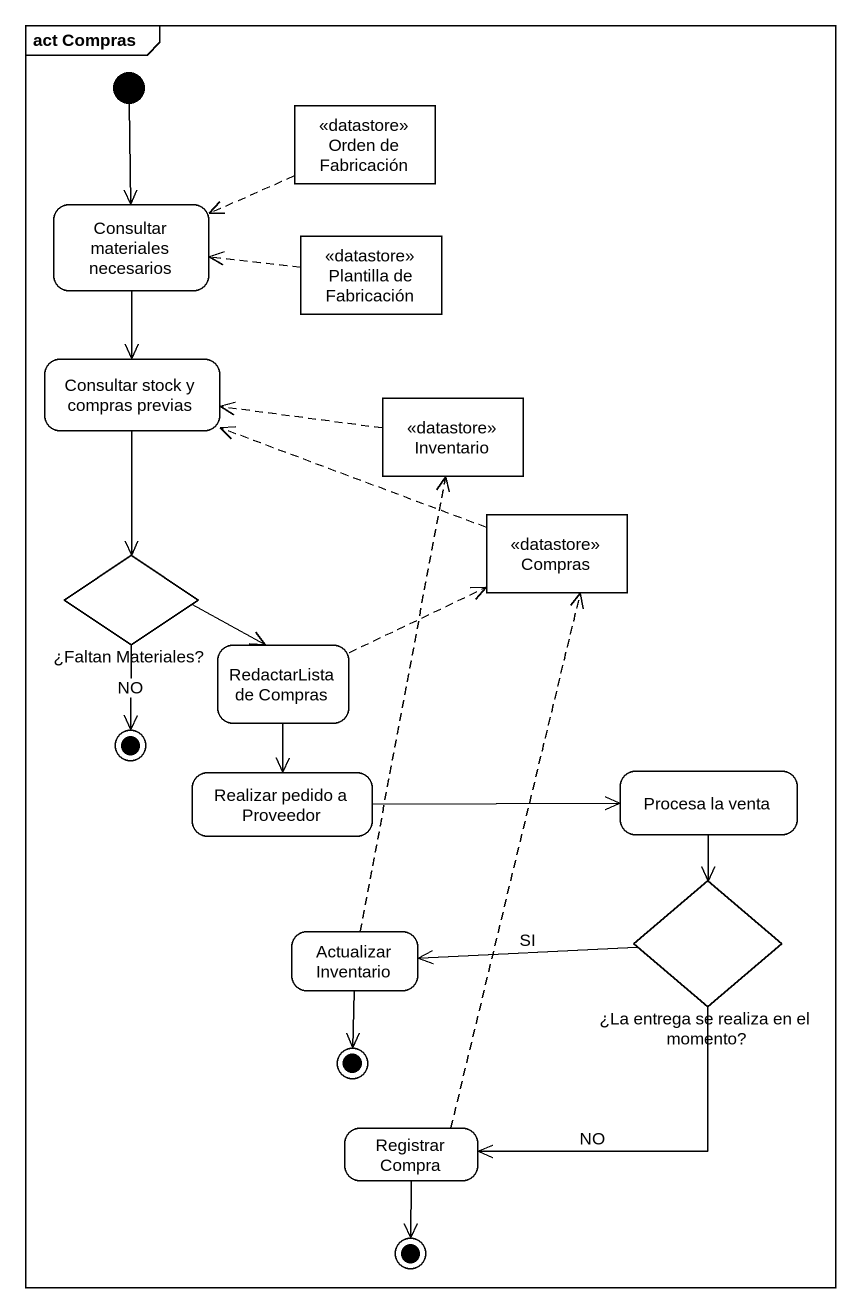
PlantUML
@startuml
mainframe act Compras
hide empty description
state "Orden de Fabricación" as Orden_de_Fabricación <<datastore>>
state "Consultar materiales necesarios" as Consultar_materiales
state "Plantilla de Fabricación" as Plantilla_de_Fabricación <<datastore>>
state "Consultar stock y compras previas" as Consultar_stock_y_compras
state Inventario <<datastore>>
state Compras <<datastore>>
state "¿Faltan Materiales?" as Faltan_Materiales <<choice>>
state "RedactarLista de Compras" as RedactarLista_de_Compras
state final1 <<end>>
state "Realizar pedido a Proveedor" as Realizar_pedido_a_Proveedor
state "Procesa la venta" as Procesa_la_venta
state "Actualizar Inventario" as Actualizar_Inventario
state "¿La entrega se realiza en el momento?" as La_entrega_se_realiza_en_el <<choice>>
state final2 <<end>>
state "Registrar Compra" as Registrar_Compra
state final3 <<end>>
[*] --> Consultar_materiales
Orden_de_Fabricación -left[dashed]-> Consultar_materiales
Consultar_materiales --> Consultar_stock_y_compras
Plantilla_de_Fabricación -left[dashed]-> Consultar_materiales
Consultar_stock_y_compras --> Faltan_Materiales
Inventario -left[dashed]-> Consultar_stock_y_compras
Compras -left[dashed]-> Consultar_stock_y_compras
Faltan_Materiales -right-> RedactarLista_de_Compras
Faltan_Materiales --> final1 : NO
RedactarLista_de_Compras -right[dashed]-> Compras
RedactarLista_de_Compras --> Realizar_pedido_a_Proveedor
Realizar_pedido_a_Proveedor -right-> Procesa_la_venta
Procesa_la_venta --> La_entrega_se_realiza_en_el
Actualizar_Inventario -up[dashed]-> Inventario
Actualizar_Inventario --> final2
La_entrega_se_realiza_en_el -left-> Actualizar_Inventario : SI
La_entrega_se_realiza_en_el --> Registrar_Compra : NO
Registrar_Compra -up[dashed]-> Compras
Registrar_Compra --> final3
@enduml
